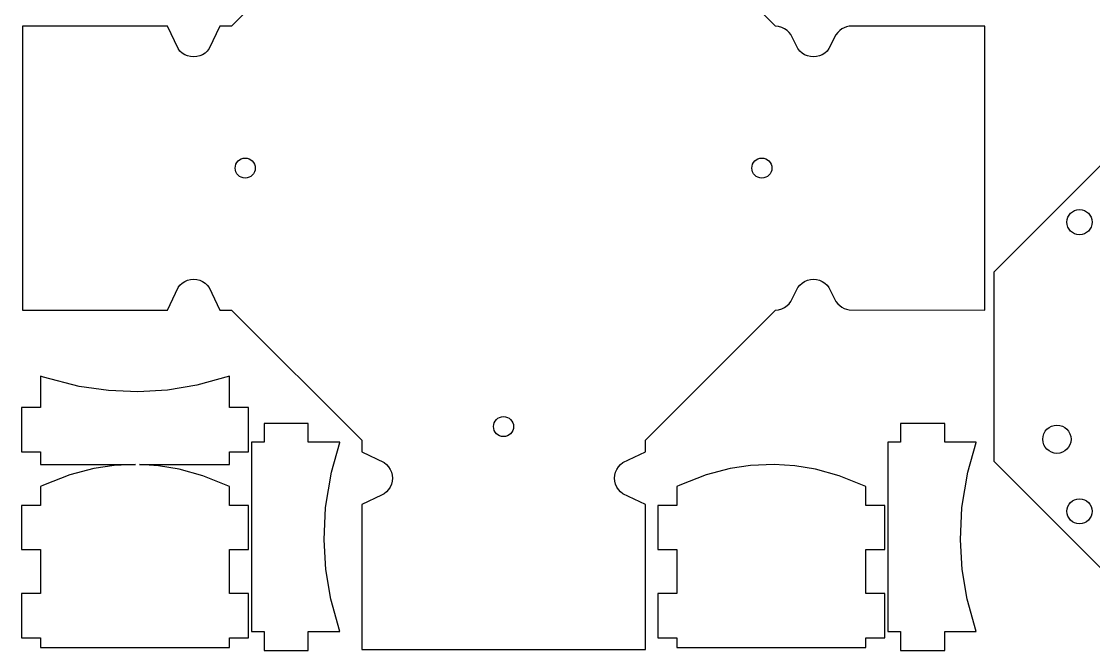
# Model space of a CAD drawing. Header units: millimetres. Extents: x -214 to 214, y -114 to 114.
# Drawn here: x -214.4 to -44.3, y -113 to -13.2 of the extents above; entities that cross this region are included whole.
import ezdxf

# ---------------------------------------------------------------- set-up
doc = ezdxf.new("R2010")
doc.units = ezdxf.units.MM
doc.layers.add('1', color=7, linetype='CONTINUOUS')

msp = doc.modelspace()

# ---------------------------------------------------------------- linework, layer by layer
at = {"layer": '1', "color": 0}
for p, q in [((-160.437, 6.66), (-181.088, -13.99)), ((-94.766, -13.989), (-115.417, 6.66)), ((-191.278, -13.99), (-214.294, -13.99)), ((-214.294, -13.99), (-214.294, -59.01)), ((-189.577, -17.557), (-191.278, -13.99)), ((-182.933, -13.99), (-184.624, -17.542)), ((-181.088, -13.99), (-182.933, -13.99)), ((-94.27, -14.043), (-94.766, -13.989)), ((-93.786, -14.18), (-94.27, -14.043)), ((-93.333, -14.394), (-93.786, -14.18)), ((-92.921, -14.681), (-93.333, -14.394)), ((-92.601, -14.99), (-92.921, -14.681)), ((-92.329, -15.342), (-92.601, -14.99)), ((-84.897, -14.991), (-85.169, -15.343)), ((-84.576, -14.682), (-84.897, -14.991)), ((-84.238, -14.439), (-84.576, -14.682)), ((-83.87, -14.246), (-84.238, -14.439)), ((-83.479, -14.104), (-83.87, -14.246)), ((-83.071, -14.018), (-83.479, -14.104)), ((-61.56, -13.989), (-83.071, -14.018)), ((-61.56, -59.009), (-61.56, -13.989)), ((-91.222, -17.556), (-92.329, -15.342)), ((-85.169, -15.343), (-86.277, -17.557)), ((-189.274, -17.933), (-189.577, -17.557)), ((-188.912, -18.258), (-189.274, -17.933)), ((-188.505, -18.517), (-188.912, -18.258)), ((-188.06, -18.708), (-188.505, -18.517)), ((-187.588, -18.826), (-188.06, -18.708)), ((-186.15, -18.708), (-186.623, -18.826)), ((-185.706, -18.517), (-186.15, -18.708)), ((-185.299, -18.258), (-185.706, -18.517)), ((-184.937, -17.934), (-185.299, -18.258)), ((-184.633, -17.557), (-184.937, -17.934)), ((-184.624, -17.542), (-184.633, -17.557)), ((-90.918, -17.933), (-91.222, -17.556)), ((-90.555, -18.258), (-90.918, -17.933)), ((-90.148, -18.517), (-90.555, -18.258)), ((-89.704, -18.708), (-90.148, -18.517)), ((-89.231, -18.826), (-89.704, -18.708)), ((-87.794, -18.708), (-88.266, -18.826)), ((-87.349, -18.517), (-87.794, -18.708)), ((-86.942, -18.258), (-87.349, -18.517)), ((-86.581, -17.934), (-86.942, -18.258)), ((-86.277, -17.557), (-86.581, -17.934)), ((-187.105, -18.865), (-187.588, -18.826)), ((-186.623, -18.826), (-187.105, -18.865)), ((-88.749, -18.865), (-89.231, -18.826)), ((-88.266, -18.826), (-88.749, -18.865)), ((-30.109, -22.989), (-60.115, -52.995)), ((-188.505, -54.482), (-188.06, -54.291)), ((-188.06, -54.291), (-187.588, -54.173)), ((-187.588, -54.173), (-187.105, -54.134)), ((-187.105, -54.134), (-186.623, -54.173)), ((-186.623, -54.173), (-186.15, -54.291)), ((-186.15, -54.291), (-185.706, -54.482)), ((-90.148, -54.482), (-89.704, -54.291)), ((-89.704, -54.291), (-89.231, -54.173)), ((-89.231, -54.173), (-88.749, -54.134)), ((-88.749, -54.134), (-88.266, -54.173)), ((-88.266, -54.173), (-87.794, -54.291)), ((-87.794, -54.291), (-87.349, -54.482)), ((-60.115, -52.995), (-60.115, -83.003)), ((-191.278, -59.01), (-189.578, -55.443)), ((-189.578, -55.443), (-189.274, -55.066)), ((-189.274, -55.066), (-188.912, -54.741)), ((-188.912, -54.741), (-188.505, -54.482)), ((-185.706, -54.482), (-185.299, -54.741)), ((-185.299, -54.741), (-184.936, -55.066)), ((-184.936, -55.066), (-184.633, -55.442)), ((-184.633, -55.442), (-182.933, -59.01)), ((-92.329, -57.657), (-91.222, -55.443)), ((-91.222, -55.443), (-90.918, -55.066)), ((-90.918, -55.066), (-90.555, -54.741)), ((-90.555, -54.741), (-90.148, -54.482)), ((-87.349, -54.482), (-86.942, -54.741)), ((-86.942, -54.741), (-86.58, -55.066)), ((-86.58, -55.066), (-86.276, -55.443)), ((-86.276, -55.443), (-85.169, -57.656)), ((-92.601, -58.009), (-92.329, -57.657)), ((-85.169, -57.656), (-84.897, -58.008)), ((-214.294, -59.01), (-191.278, -59.01)), ((-182.933, -59.01), (-181.088, -59.01)), ((-181.088, -59.01), (-160.437, -79.66)), ((-115.417, -79.66), (-94.766, -59.009)), ((-94.766, -59.009), (-94.27, -58.956)), ((-94.27, -58.956), (-93.786, -58.819)), ((-93.786, -58.819), (-93.333, -58.605)), ((-93.333, -58.605), (-92.921, -58.318)), ((-92.921, -58.318), (-92.601, -58.009)), ((-84.897, -58.008), (-84.576, -58.317)), ((-84.576, -58.317), (-84.238, -58.56)), ((-84.238, -58.56), (-83.87, -58.753)), ((-83.87, -58.753), (-83.479, -58.895)), ((-83.479, -58.895), (-83.071, -58.981)), ((-83.071, -58.981), (-61.56, -59.009)), ((-211.391, -69.501), (-211.437, -69.486)), ((-211.437, -69.486), (-211.437, -74.49)), ((-211.389, -69.503), (-211.391, -69.501)), ((-210.924, -69.655), (-211.389, -69.503)), ((-205.299, -71.115), (-210.924, -69.654)), ((-210.924, -69.654), (-210.924, -69.655)), ((-181.417, -69.486), (-186.586, -70.913)), ((-181.417, -74.49), (-181.417, -69.486)), ((-200.644, -71.792), (-205.299, -71.115)), ((-186.586, -70.913), (-191.272, -71.694)), ((-195.959, -71.987), (-200.644, -71.792)), ((-191.272, -71.694), (-195.959, -71.987)), ((-211.437, -74.49), (-214.437, -74.49)), ((-214.437, -74.49), (-214.437, -81.51)), ((-178.417, -74.49), (-181.417, -74.49)), ((-178.417, -81.51), (-178.417, -74.49)), ((-168.917, -76.99), (-175.937, -76.99)), ((-175.937, -76.99), (-175.937, -79.99)), ((-168.917, -79.99), (-168.917, -76.99)), ((-67.917, -76.99), (-74.937, -76.99)), ((-74.937, -76.99), (-74.937, -79.99)), ((-67.917, -79.99), (-67.917, -76.99)), ((-160.437, -79.66), (-160.437, -81.506)), ((-115.417, -81.506), (-115.417, -79.66)), ((-214.437, -81.51), (-211.437, -81.51)), ((-211.437, -81.51), (-211.437, -83.51)), ((-181.417, -83.51), (-181.417, -81.51)), ((-181.417, -81.51), (-178.417, -81.51)), ((-175.937, -79.99), (-177.937, -79.99)), ((-177.937, -79.99), (-177.937, -110.01)), ((-163.913, -79.99), (-168.917, -79.99)), ((-165.243, -84.721), (-163.929, -80.037)), ((-163.929, -80.037), (-163.928, -80.036)), ((-163.928, -80.036), (-163.913, -79.99)), ((-160.437, -81.506), (-156.871, -83.205)), ((-118.984, -83.206), (-115.417, -81.506)), ((-74.937, -79.99), (-76.937, -79.99)), ((-76.937, -79.99), (-76.937, -110.01)), ((-62.913, -79.99), (-67.917, -79.99)), ((-64.243, -84.721), (-62.929, -80.037)), ((-62.929, -80.037), (-62.928, -80.036)), ((-62.928, -80.036), (-62.913, -79.99)), ((-156.871, -83.205), (-156.492, -83.51)), ((-119.362, -83.51), (-118.984, -83.206)), ((-60.115, -83.003), (-30.109, -113.009)), ((-211.437, -83.51), (-196.347, -83.51)), ((-202.96, -84.152), (-206.743, -85.144)), ((-199.71, -83.657), (-202.96, -84.152)), ((-196.347, -83.51), (-199.71, -83.657)), ((-192.675, -83.708), (-195.698, -83.51)), ((-195.698, -83.51), (-181.417, -83.51)), ((-189.393, -84.259), (-192.675, -83.708)), ((-185.642, -85.299), (-189.393, -84.259)), ((-166.177, -90.344), (-165.243, -84.721)), ((-156.492, -83.51), (-156.169, -83.871)), ((-156.169, -83.871), (-155.909, -84.278)), ((-155.909, -84.278), (-155.718, -84.723)), ((-155.718, -84.723), (-155.601, -85.195)), ((-120.253, -85.195), (-120.136, -84.723)), ((-120.136, -84.723), (-119.945, -84.278)), ((-119.945, -84.278), (-119.685, -83.871)), ((-119.685, -83.871), (-119.362, -83.51)), ((-101.96, -84.152), (-105.743, -85.144)), ((-98.71, -83.657), (-101.96, -84.152)), ((-94.958, -83.493), (-98.71, -83.657)), ((-91.676, -83.708), (-94.958, -83.493)), ((-88.393, -84.259), (-91.676, -83.708)), ((-84.642, -85.299), (-88.393, -84.259)), ((-65.177, -90.344), (-64.243, -84.721)), ((-210.931, -86.76), (-211.437, -86.994)), ((-206.743, -85.144), (-210.931, -86.76)), ((-181.417, -86.994), (-185.642, -85.299)), ((-155.718, -86.633), (-155.909, -87.078)), ((-155.601, -86.162), (-155.718, -86.633)), ((-155.601, -85.195), (-155.561, -85.679)), ((-155.561, -85.679), (-155.601, -86.162)), ((-120.293, -85.677), (-120.253, -85.195)), ((-120.253, -86.161), (-120.293, -85.677)), ((-120.136, -86.633), (-120.253, -86.161)), ((-119.945, -87.078), (-120.136, -86.633)), ((-109.931, -86.76), (-110.438, -86.994)), ((-105.743, -85.144), (-109.931, -86.76)), ((-80.418, -86.994), (-84.642, -85.299)), ((-211.437, -86.994), (-211.437, -89.99)), ((-181.417, -89.99), (-181.417, -86.994)), ((-157.277, -88.381), (-160.437, -89.85)), ((-157.276, -88.381), (-157.277, -88.381)), ((-156.87, -88.15), (-157.276, -88.381)), ((-156.493, -87.847), (-156.87, -88.15)), ((-156.169, -87.485), (-156.493, -87.847)), ((-155.909, -87.078), (-156.169, -87.485)), ((-119.685, -87.485), (-119.945, -87.078)), ((-119.362, -87.846), (-119.685, -87.485)), ((-118.983, -88.151), (-119.362, -87.846)), ((-115.417, -89.85), (-118.983, -88.151)), ((-110.438, -86.994), (-110.438, -89.99)), ((-80.418, -89.99), (-80.418, -86.994)), ((-211.437, -89.99), (-214.437, -89.99)), ((-214.437, -89.99), (-214.437, -97.01)), ((-178.417, -89.99), (-181.417, -89.99)), ((-178.417, -97.01), (-178.417, -89.99)), ((-160.437, -89.85), (-160.437, -112.866)), ((-115.417, -112.866), (-115.417, -89.85)), ((-110.438, -89.99), (-113.438, -89.99)), ((-113.438, -89.99), (-113.438, -97.01)), ((-77.418, -89.99), (-80.418, -89.99)), ((-77.418, -97.01), (-77.418, -89.99)), ((-166.415, -95.468), (-166.177, -90.344)), ((-65.415, -95.468), (-65.177, -90.344)), ((-166.122, -100.154), (-166.415, -95.468)), ((-65.122, -100.154), (-65.415, -95.468)), ((-214.437, -97.01), (-211.437, -97.01)), ((-211.437, -97.01), (-211.437, -103.99)), ((-181.417, -103.99), (-181.417, -97.01)), ((-181.417, -97.01), (-178.417, -97.01)), ((-113.438, -97.01), (-110.438, -97.01)), ((-110.438, -97.01), (-110.438, -103.99)), ((-80.418, -103.99), (-80.418, -97.01)), ((-80.418, -97.01), (-77.418, -97.01)), ((-165.34, -104.841), (-166.122, -100.154)), ((-64.34, -104.841), (-65.122, -100.154)), ((-211.437, -103.99), (-214.437, -103.99)), ((-214.437, -103.99), (-214.437, -111.01)), ((-178.417, -103.99), (-181.417, -103.99)), ((-178.417, -111.01), (-178.417, -103.99)), ((-163.913, -110.01), (-165.34, -104.841)), ((-110.438, -103.99), (-113.438, -103.99)), ((-113.438, -103.99), (-113.438, -111.01)), ((-77.418, -103.99), (-80.418, -103.99)), ((-77.418, -111.01), (-77.418, -103.99)), ((-62.913, -110.01), (-64.34, -104.841)), ((-177.937, -110.01), (-175.937, -110.01)), ((-175.937, -110.01), (-175.937, -113.01)), ((-168.917, -110.01), (-163.913, -110.01)), ((-168.917, -113.01), (-168.917, -110.01)), ((-76.937, -110.01), (-74.937, -110.01)), ((-74.937, -110.01), (-74.937, -113.01)), ((-67.917, -110.01), (-62.913, -110.01)), ((-67.917, -113.01), (-67.917, -110.01)), ((-214.437, -111.01), (-211.437, -111.01)), ((-211.437, -111.01), (-211.437, -112.51)), ((-181.417, -111.01), (-178.417, -111.01)), ((-181.417, -112.51), (-181.417, -111.01)), ((-113.438, -111.01), (-110.438, -111.01)), ((-110.438, -111.01), (-110.438, -112.51)), ((-80.418, -111.01), (-77.418, -111.01)), ((-80.418, -112.51), (-80.418, -111.01)), ((-211.437, -112.51), (-181.417, -112.51)), ((-175.937, -113.01), (-168.917, -113.01)), ((-160.437, -112.866), (-115.417, -112.866)), ((-110.438, -112.51), (-80.418, -112.51)), ((-74.937, -113.01), (-67.917, -113.01))]:
    msp.add_line(p, q, dxfattribs=at)
for centre, radius in [((-178.927, -36.499), 1.59), ((-96.927, -36.499), 1.59), ((-46.518, -45.071), 1.99), ((-137.926, -77.499), 1.59), ((-50.104, -79.499), 2.24), ((-46.518, -90.929), 1.99)]:
    msp.add_circle(centre, radius, dxfattribs=at)

doc.saveas('drawing.dxf')
